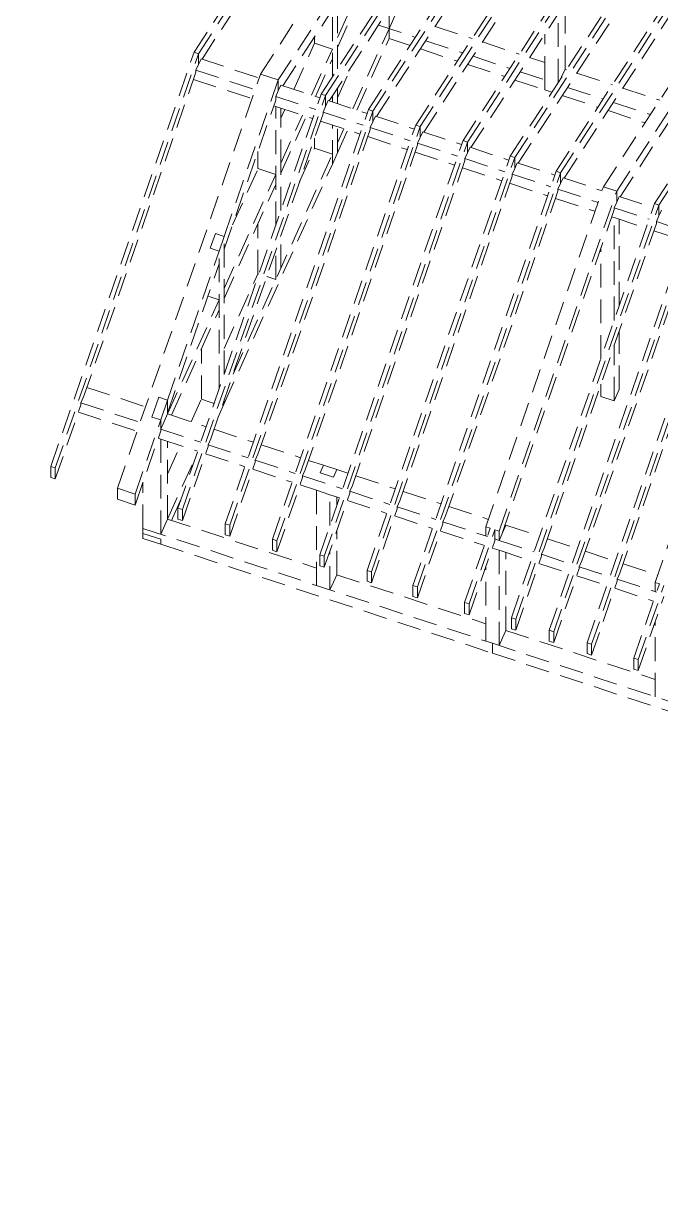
# Model space of a CAD drawing. Header units: millimetres. Extents: x 0 to 7980, y 0 to 297.
# Drawn here: x 1763 to 1870.2, y 0 to 197.4 of the extents above; entities that cross this region are included whole.
import ezdxf

# ---------------------------------------------------------------- set-up
doc = ezdxf.new("R2010")
doc.units = ezdxf.units.MM
doc.linetypes.add('K5LT_DASHED', pattern=[6, 4, -2])
doc.layers.add('Системный слой', color=7, linetype='Continuous')

msp = doc.modelspace()

# ---------------------------------------------------------------- linework, layer by layer
at = {"layer": 'Системный слой', "color": 7, "linetype": 'K5LT_DASHED', "lineweight": 18}
for p, q in [((1791.67937, 192.57236), (1815.79216, 229.59167)), ((1792.42587, 192.32712), (1816.53866, 229.34643)), ((1802.87693, 188.89376), (1826.98969, 225.91309)), ((1813.07918, 185.54213), (1837.19191, 222.56148)), ((1813.82569, 185.29689), (1837.93842, 222.31624)), ((1793.0223, 191.39792), (1811.77055, 220.18129)), ((1821.04192, 182.92623), (1845.15462, 219.94559)), ((1821.78843, 182.68099), (1845.90113, 219.70035)), ((1829.00466, 180.31033), (1853.11734, 217.3297)), ((1829.75116, 180.06509), (1853.86384, 217.08446)), ((1815.83409, 195.02399), (1824.51081, 214.22504)), ((1836.9674, 177.69443), (1861.08005, 214.71381)), ((1837.7139, 177.44919), (1861.82656, 214.46857)), ((1814.42212, 184.3677), (1833.17031, 213.15109)), ((1815.8341, 193.35199), (1824.51081, 212.55304)), ((1844.93014, 175.07853), (1869.04277, 212.09792)), ((1845.67664, 174.83329), (1869.78927, 211.85268)), ((1822.38485, 181.7518), (1841.13303, 210.5352)), ((1852.64404, 172.54437), (1876.75665, 209.56378)), ((1853.39055, 172.29913), (1877.50316, 209.31854)), ((1830.34759, 179.1359), (1849.09574, 207.91931)), ((1838.31032, 176.51999), (1857.05846, 205.30341)), ((1869.2165, 167.10002), (1893.32906, 204.11945)), ((1869.96301, 166.85478), (1894.07557, 203.87421)), ((1805.86296, 187.91279), (1814.97117, 201.89627)), ((1814.97124, 188.44694), (1814.97117, 201.89627)), ((1814.97124, 188.44694), (1814.97117, 201.89627)), ((1815.83412, 189.77169), (1815.83405, 203.22102)), ((1815.83412, 189.77169), (1815.83405, 203.22102)), ((1846.27306, 173.90409), (1865.02118, 202.68752)), ((1806.62436, 186.9294), (1814.97118, 199.74395)), ((1824.51089, 196.53667), (1824.51088, 199.85659)), ((1853.98697, 171.36994), (1872.73507, 200.15337)), ((1854.15294, 189.72269), (1854.15292, 200.84263)), ((1860.60679, 169.92847), (1880.40466, 200.32362)), ((1862.84631, 169.19274), (1882.64452, 199.58843)), ((1824.51089, 196.53667), (1825.6614, 199.08266)), ((1853.00244, 187.47169), (1853.00242, 199.0763)), ((1818.4186, 183.05478), (1824.51089, 196.53667)), ((1822.7296, 197.12186), (1828.95597, 195.07639)), ((1824.5109, 195.70067), (1824.51089, 196.53667)), ((1824.5109, 194.86468), (1824.5109, 195.70067)), ((1832.26115, 196.91453), (1838.48753, 194.86905)), ((1850.76293, 187.91241), (1850.76292, 195.63806)), ((1863.44272, 168.26355), (1882.1908, 197.047)), ((1808.47257, 186.32223), (1811.98519, 194.09545)), ((1811.9852, 194.09545), (1811.98519, 195.15967)), ((1811.9852, 194.09545), (1813.4782, 193.60497)), ((1813.4782, 193.60497), (1814.97121, 193.11449)), ((1819.07649, 182.83865), (1824.5109, 194.86468)), ((1824.5109, 194.86468), (1828.05887, 193.69911)), ((1830.69232, 194.50596), (1836.9187, 192.46049)), ((1840.22388, 194.29863), (1846.45026, 192.25316)), ((1767.56674, 122.87182), (1791.67937, 192.57236)), ((1768.31324, 122.62658), (1792.42587, 192.32712)), ((1791.67937, 192.57236), (1792.42587, 192.32712)), ((1792.42589, 190.49737), (1792.42587, 192.32712)), ((1811.45859, 185.34127), (1814.97121, 193.11449)), ((1829.79523, 193.12868), (1836.0216, 191.08321)), ((1838.65505, 191.89007), (1844.88143, 189.84459)), ((1848.1866, 191.68274), (1850.76293, 190.83637)), ((1791.99445, 189.54261), (1792.42589, 190.49737)), ((1791.99445, 189.54261), (1801.96792, 186.26615)), ((1791.99445, 189.23514), (1791.99445, 189.54261)), ((1792.42589, 190.49737), (1792.85733, 191.45212)), ((1792.85733, 191.45212), (1802.64915, 188.23533)), ((1812.11649, 185.12514), (1814.97122, 191.44249)), ((1815.83415, 184.92438), (1818.21162, 190.18558)), ((1837.75796, 190.51278), (1843.98433, 188.46731)), ((1853.57769, 188.44969), (1854.15294, 189.72269)), ((1854.15294, 189.72269), (1854.41299, 189.63726)), ((1773.08137, 134.56454), (1791.99445, 189.23514)), ((1778.7643, 119.19321), (1802.87693, 188.89376)), ((1791.57057, 188.00987), (1801.44853, 184.76478)), ((1796.75481, 161.58456), (1805.86296, 187.91279)), ((1802.87693, 188.89376), (1805.86296, 187.91279)), ((1805.86297, 186.08304), (1805.86296, 187.91279)), ((1845.72069, 187.89689), (1850.76294, 186.24042)), ((1846.61778, 189.27417), (1850.76293, 187.91241)), ((1850.76294, 186.24042), (1850.76293, 187.91241)), ((1853.43776, 188.14002), (1853.57769, 188.44969)), ((1856.14933, 189.06684), (1862.12688, 187.10311)), ((1805.43153, 185.12829), (1805.86297, 186.08304)), ((1805.86297, 186.08304), (1806.29441, 187.03779)), ((1806.29441, 187.03779), (1812.8514, 184.8837)), ((1815.83416, 183.90382), (1815.83414, 186.53553)), ((1850.76294, 186.24042), (1851.94707, 185.85141)), ((1854.58051, 186.65827), (1860.55806, 184.69454)), ((1863.86323, 186.53269), (1870.08962, 184.48721)), ((1788.96655, 115.84158), (1813.07918, 185.54213)), ((1789.71306, 115.59634), (1813.82569, 185.29689)), ((1796.75482, 159.43224), (1805.43153, 184.51334)), ((1805.43153, 185.12829), (1812.17017, 182.91453)), ((1805.43153, 184.51334), (1805.43153, 185.12829)), ((1813.07918, 185.54213), (1813.82569, 185.29689)), ((1813.8257, 183.46714), (1813.82569, 185.29689)), ((1813.8257, 183.46714), (1814.25714, 184.42189)), ((1814.25714, 184.42189), (1820.81414, 182.2678)), ((1814.97127, 184.18729), (1814.97126, 185.21078)), ((1853.68342, 185.28099), (1859.66097, 183.31726)), ((1862.29441, 184.12412), (1868.5208, 182.07864)), ((1794.48118, 127.53431), (1813.39426, 182.20492)), ((1796.92929, 113.22567), (1821.04192, 182.92623)), ((1797.6758, 112.98043), (1821.78843, 182.68099)), ((1805.10317, 183.56417), (1805.43154, 183.45629)), ((1805.43154, 183.45629), (1811.65078, 181.41316)), ((1805.43166, 163.43603), (1805.43154, 183.45629)), ((1806.29448, 173.91341), (1806.29443, 183.17281)), ((1806.29444, 181.50216), (1806.9518, 182.95686)), ((1806.29448, 173.91341), (1809.93782, 181.9759)), ((1806.29449, 172.24141), (1810.59572, 181.75976)), ((1813.39426, 182.51239), (1813.8257, 183.46714)), ((1813.39426, 182.51239), (1820.13291, 180.29862)), ((1813.39426, 182.20492), (1813.39426, 182.51239)), ((1821.04192, 182.92623), (1821.78843, 182.68099)), ((1821.78844, 180.85124), (1821.78843, 182.68099)), ((1821.78844, 180.85124), (1822.21988, 181.80599)), ((1822.21988, 181.80599), (1828.77688, 179.6519)), ((1861.39731, 182.74684), (1867.6237, 180.70136)), ((1804.89203, 110.60976), (1829.00466, 180.31033)), ((1805.63854, 110.36452), (1829.75116, 180.06509)), ((1812.97038, 180.97964), (1819.61352, 178.79726)), ((1814.97132, 173.75415), (1814.97129, 180.32231)), ((1815.8342, 175.66364), (1815.83418, 180.03884)), ((1815.83419, 177.33564), (1816.89783, 179.68941)), ((1821.357, 179.89649), (1821.78844, 180.85124)), ((1821.357, 179.89649), (1828.09565, 177.68272)), ((1821.357, 179.58902), (1821.357, 179.89649)), ((1829.00466, 180.31033), (1829.75116, 180.06509)), ((1829.75117, 178.23534), (1829.75116, 180.06509)), ((1802.44392, 124.9184), (1821.357, 179.58902)), ((1811.9853, 176.4071), (1811.98529, 178.13211)), ((1812.85477, 107.99385), (1836.9674, 177.69443)), ((1815.8342, 175.66364), (1817.55573, 179.47328)), ((1820.93312, 178.36374), (1827.57625, 176.18135)), ((1829.31973, 177.28059), (1829.75117, 178.23534)), ((1829.75117, 178.23534), (1830.18261, 179.19009)), ((1830.18261, 179.19009), (1836.73962, 177.036)), ((1836.9674, 177.69443), (1837.7139, 177.44919)), ((1802.44559, 172.98487), (1802.44557, 175.88205)), ((1809.43981, 170.77409), (1811.9853, 176.4071)), ((1810.40666, 122.30249), (1829.31973, 176.97311)), ((1811.9853, 176.4071), (1813.47831, 175.91662)), ((1813.47831, 175.91662), (1814.97131, 175.42614)), ((1813.60128, 107.74861), (1837.7139, 177.44919)), ((1828.89586, 175.74784), (1835.53899, 173.56545)), ((1829.31973, 177.28059), (1836.05839, 175.06682)), ((1829.31973, 176.97311), (1829.31973, 177.28059)), ((1837.71391, 175.61944), (1837.7139, 177.44919)), ((1837.71391, 175.61944), (1838.14535, 176.57419)), ((1838.14535, 176.57419), (1844.70236, 174.4201)), ((1796.75501, 133.4425), (1814.97132, 173.75415)), ((1798.2416, 138.40426), (1814.97131, 175.42614)), ((1806.29449, 172.24141), (1806.29448, 173.91341)), ((1814.97132, 173.75415), (1815.8342, 175.66364)), ((1818.36939, 119.68659), (1837.28247, 174.35721)), ((1820.81751, 105.37794), (1844.93014, 175.07853)), ((1821.56402, 105.1327), (1845.67664, 174.83329)), ((1837.28247, 174.66469), (1837.71391, 175.61944)), ((1837.28247, 174.66469), (1844.02113, 172.45092)), ((1837.28247, 174.35721), (1837.28247, 174.66469)), ((1844.93014, 175.07853), (1845.67664, 174.83329)), ((1845.67665, 173.00354), (1845.67664, 174.83329)), ((1845.67665, 173.00354), (1846.10809, 173.95829)), ((1846.10809, 173.95829), (1852.41626, 171.88594)), ((1796.75486, 152.8028), (1805.4316, 172.00391)), ((1798.17041, 163.52417), (1802.44558, 172.98487)), ((1802.44559, 172.98487), (1803.93859, 172.49439)), ((1803.93859, 172.49439), (1805.4316, 172.00391)), ((1806.29454, 165.93027), (1806.29449, 172.24141)), ((1828.53142, 102.84378), (1852.64404, 172.54437)), ((1829.27792, 102.59854), (1853.39055, 172.29913)), ((1836.85859, 173.13194), (1843.50173, 170.94955)), ((1845.24521, 172.04878), (1845.67665, 173.00354)), ((1845.24521, 172.04878), (1851.73503, 169.91676)), ((1845.24521, 171.74131), (1845.24521, 172.04878)), ((1852.64404, 172.54437), (1853.39055, 172.29913)), ((1853.39055, 170.46938), (1853.39055, 172.29913)), ((1796.75488, 151.1308), (1805.43162, 170.33191)), ((1826.33213, 117.07068), (1845.24521, 171.74131)), ((1840.80855, 112.69915), (1860.60679, 169.92847)), ((1844.82133, 170.51604), (1851.21564, 168.41539)), ((1852.95911, 169.51463), (1853.39055, 170.46938)), ((1853.39055, 170.46938), (1853.82199, 171.42413)), ((1853.82199, 171.42413), (1860.37901, 169.27004)), ((1860.60679, 169.92847), (1862.84631, 169.19274)), ((1834.04604, 114.53652), (1852.95912, 169.20715)), ((1843.04841, 111.96442), (1862.84631, 169.19274)), ((1852.53524, 167.98188), (1859.17838, 165.79949)), ((1852.95911, 169.51463), (1859.69778, 167.30086)), ((1852.95912, 169.20715), (1852.95911, 169.51463)), ((1862.84631, 167.363), (1862.84631, 169.19274)), ((1862.84631, 167.363), (1863.27775, 168.31775)), ((1863.27775, 168.31775), (1868.98872, 166.44159)), ((1843.50179, 111.43012), (1862.41487, 166.10077)), ((1845.10388, 97.39942), (1869.2165, 167.10002)), ((1845.85038, 97.15417), (1869.96301, 166.85478)), ((1862.41487, 166.40824), (1862.84631, 167.363)), ((1862.41487, 166.40824), (1868.30749, 164.47241)), ((1862.41487, 166.10077), (1862.41487, 166.40824)), ((1869.2165, 167.10002), (1869.96301, 166.85478)), ((1869.96301, 165.02503), (1869.96301, 166.85478)), ((1869.96301, 165.02503), (1870.39445, 165.97978)), ((1851.48652, 95.3026), (1875.59914, 165.00321)), ((1852.23302, 95.05736), (1876.34565, 164.75797)), ((1861.99099, 164.8755), (1862.41487, 164.73624)), ((1862.41487, 164.73624), (1867.7881, 162.97104)), ((1862.41489, 147.43911), (1862.41487, 164.73624)), ((1863.27777, 149.93336), (1863.27775, 164.45277)), ((1869.53157, 164.07028), (1869.96301, 165.02503)), ((1869.53157, 164.07028), (1874.69013, 162.3756)), ((1869.53157, 163.7628), (1869.53157, 164.07028)), ((1794.39892, 159.58079), (1795.26179, 162.07504)), ((1795.26179, 162.07504), (1796.75481, 161.58456)), ((1802.44571, 155.29654), (1802.44565, 163.72415)), ((1850.6185, 109.09216), (1869.53157, 163.7628)), ((1857.86916, 93.20578), (1881.98178, 162.9064)), ((1858.61566, 92.96054), (1882.72829, 162.66116)), ((1869.1077, 162.53753), (1874.17074, 160.87423)), ((1795.89193, 159.09031), (1796.75481, 161.58456)), ((1796.75497, 138.35497), (1796.75481, 161.58456)), ((1796.75497, 138.35497), (1796.75481, 161.58456)), ((1806.2946, 156.22508), (1806.29457, 161.68236)), ((1857.00113, 106.99534), (1875.91421, 161.66599)), ((1869.30025, 103.3391), (1889.09849, 160.56843)), ((1787.21522, 134.00919), (1795.89193, 159.09031)), ((1794.39892, 159.58079), (1795.89193, 159.09031)), ((1795.8921, 135.86072), (1795.89193, 159.09031)), ((1795.8921, 135.86072), (1795.89193, 159.09031)), ((1805.43172, 154.31558), (1805.43169, 159.18811)), ((1860.17539, 140.96553), (1860.17536, 159.62718)), ((1863.38377, 104.89852), (1882.29685, 159.56918)), ((1787.21523, 131.85688), (1795.89195, 156.93799)), ((1796.75494, 142.70322), (1802.44571, 155.29654)), ((1802.44571, 155.29654), (1802.59848, 155.24635)), ((1803.91808, 154.81284), (1805.43172, 154.31558)), ((1787.21523, 131.69216), (1795.89198, 150.8933)), ((1794.01422, 151.51018), (1794.39897, 151.38378)), ((1794.39897, 151.38378), (1795.89198, 150.8933)), ((1787.87313, 131.47603), (1795.892, 149.2213)), ((1863.27779, 135.83307), (1863.27777, 145.6854)), ((1792.9061, 134.18595), (1792.90603, 142.61355)), ((1862.41491, 133.92357), (1862.4149, 143.19115)), ((1860.1754, 134.65929), (1860.17539, 136.71758)), ((1772.62764, 133.56048), (1773.08137, 134.56454)), ((1773.63147, 136.15468), (1783.50943, 132.90959)), ((1784.5717, 131.174), (1785.7222, 134.49967)), ((1785.7222, 134.49967), (1787.21522, 134.00919)), ((1860.1754, 134.65929), (1862.41491, 133.92357)), ((1862.41491, 133.92357), (1863.27779, 135.83307)), ((1768.31326, 120.78174), (1772.62765, 133.25301)), ((1772.62765, 133.25301), (1772.62764, 133.56048)), ((1772.62764, 133.56048), (1782.60112, 130.28401)), ((1786.06471, 130.68354), (1787.21522, 134.00921)), ((1787.21524, 131.69216), (1787.21522, 134.00921)), ((1791.18923, 130.38663), (1792.9061, 134.18595)), ((1792.9061, 134.18595), (1794.39911, 133.69547)), ((1794.39911, 133.69547), (1795.06712, 133.47602)), ((1795.89213, 131.533), (1796.75501, 133.4425)), ((1796.75501, 133.4425), (1796.755, 134.10706)), ((1772.20377, 132.02774), (1782.08173, 128.78265)), ((1781.75033, 118.21224), (1786.06471, 130.68352)), ((1784.5717, 131.174), (1786.06471, 130.68352)), ((1786.06473, 128.83868), (1786.06471, 130.68352)), ((1786.06473, 129.14615), (1786.63998, 130.41916)), ((1786.63998, 130.41916), (1787.21524, 131.69216)), ((1787.21524, 131.69216), (1793.71168, 129.55796)), ((1795.77435, 131.27235), (1795.89213, 131.533)), ((1795.89213, 131.533), (1795.89213, 131.61282)), ((1781.75034, 116.3674), (1786.06473, 128.83868)), ((1786.06473, 129.14615), (1792.80337, 126.93238)), ((1795.03128, 129.12444), (1801.67442, 126.94205)), ((1785.64085, 127.61341), (1786.06474, 127.47416)), ((1786.06474, 127.47416), (1792.28398, 125.43102)), ((1786.06487, 111.45787), (1786.06474, 127.47416)), ((1787.21538, 114.00387), (1787.21527, 127.09619)), ((1787.21532, 121.59259), (1789.38084, 126.38476)), ((1794.02746, 126.53024), (1794.48118, 127.53431)), ((1794.02746, 126.22277), (1794.02746, 126.53024)), ((1794.02746, 126.53024), (1800.76611, 124.31647)), ((1802.99402, 126.50854), (1809.63716, 124.32614)), ((1787.21538, 114.00387), (1791.9732, 124.53265)), ((1789.71307, 113.7515), (1794.02746, 126.22277)), ((1793.60359, 124.99751), (1800.24672, 122.81511)), ((1801.9902, 123.91434), (1802.44392, 124.9184)), ((1767.56675, 121.02698), (1767.56674, 122.87182)), ((1767.56674, 122.87182), (1768.31324, 122.62658)), ((1768.31326, 120.78174), (1768.31324, 122.62658)), ((1797.67581, 111.13559), (1801.9902, 123.60686)), ((1801.9902, 123.60686), (1801.9902, 123.91434)), ((1801.9902, 123.91434), (1808.72885, 121.70057)), ((1810.95676, 123.89263), (1813.46738, 123.06784)), ((1812.89212, 121.79484), (1813.46738, 123.06784)), ((1813.46738, 123.06784), (1815.7069, 122.33212)), ((1767.56675, 121.02698), (1768.31326, 120.78174)), ((1801.56632, 122.3816), (1808.20946, 120.1992)), ((1805.63855, 108.51968), (1809.95293, 120.99096)), ((1809.95293, 121.29843), (1810.40666, 122.30249)), ((1809.95293, 120.99096), (1809.95293, 121.29843)), ((1809.95293, 121.29843), (1816.69159, 119.08466)), ((1812.89212, 121.79484), (1815.13164, 121.05911)), ((1815.13164, 121.05911), (1815.7069, 122.33212)), ((1815.7069, 122.33212), (1817.59989, 121.71023)), ((1818.91949, 121.27672), (1825.56264, 119.09433)), ((1778.76432, 117.34837), (1778.7643, 119.19321)), ((1778.7643, 119.19321), (1781.75033, 118.21224)), ((1783.07885, 112.43883), (1783.07878, 120.20743)), ((1809.52906, 119.76569), (1812.31688, 118.84984)), ((1812.31697, 102.83356), (1812.31688, 118.84984)), ((1812.31688, 118.84984), (1814.5564, 118.11412)), ((1817.91567, 118.68252), (1818.36939, 119.68659)), ((1817.91567, 118.37505), (1817.91567, 118.68252)), ((1817.91567, 118.68252), (1824.65433, 116.46875)), ((1826.88223, 118.66081), (1833.27654, 116.56017)), ((1778.76432, 117.34837), (1781.75034, 116.3674)), ((1781.75034, 116.3674), (1781.75033, 118.21224)), ((1787.87327, 113.78774), (1789.50594, 117.40073)), ((1813.60129, 105.90377), (1817.91567, 118.37505)), ((1814.55643, 112.91271), (1814.5564, 118.11412)), ((1814.5564, 118.11412), (1816.1722, 117.5833)), ((1815.70693, 116.23839), (1815.70692, 117.73615)), ((1817.4918, 117.14978), (1824.13494, 114.96739)), ((1825.87841, 116.06661), (1826.33213, 117.07068)), ((1788.96657, 113.99674), (1788.96655, 115.84158)), ((1788.96655, 115.84158), (1789.71306, 115.59634)), ((1789.71307, 113.7515), (1789.71306, 115.59634)), ((1821.56403, 103.28786), (1825.87841, 115.75914)), ((1825.45454, 114.53388), (1831.84884, 112.43323)), ((1825.87841, 115.75914), (1825.87841, 116.06661)), ((1825.87841, 116.06661), (1832.36823, 113.93459)), ((1833.59232, 113.53245), (1834.04604, 114.53652)), ((1834.59614, 116.12665), (1841.23929, 113.94426)), ((1786.06487, 111.45787), (1787.21538, 114.00387)), ((1787.21538, 114.00387), (1812.31695, 105.75753)), ((1788.96657, 113.99674), (1789.71307, 113.7515)), ((1796.9293, 111.38083), (1796.92929, 113.22567)), ((1796.92929, 113.22567), (1797.6758, 112.98043)), ((1797.67581, 111.13559), (1797.6758, 112.98043)), ((1829.27793, 100.7537), (1833.59232, 113.22498)), ((1833.59232, 113.22498), (1833.59232, 113.53245)), ((1833.59232, 113.53245), (1841.07748, 111.07344)), ((1840.80855, 111.16179), (1840.80855, 112.69915)), ((1840.80855, 112.69915), (1841.55505, 112.45391)), ((1843.62333, 111.69907), (1844.19858, 112.97207)), ((1844.0519, 113.02026), (1844.19858, 112.97207)), ((1844.19858, 112.97207), (1849.849, 111.1158)), ((1783.07885, 112.43883), (1841.92837, 93.10566)), ((1783.07885, 112.43883), (1841.92837, 93.10566)), ((1783.07885, 112.43883), (1841.92837, 93.10566)), ((1783.07886, 111.60284), (1783.07885, 112.43883)), ((1783.07886, 111.60284), (1786.06488, 110.62187)), ((1783.07886, 110.76684), (1783.07886, 111.60284)), ((1783.07886, 110.76684), (1786.06488, 109.78588)), ((1786.06488, 109.78588), (1786.06488, 110.62187)), ((1796.9293, 111.38083), (1797.67581, 111.13559)), ((1804.89204, 108.76492), (1804.89203, 110.60976)), ((1804.89203, 110.60976), (1805.63854, 110.36452)), ((1815.70699, 104.64384), (1815.70695, 111.99047)), ((1833.16844, 111.99971), (1840.5581, 109.57208)), ((1837.24067, 99.98263), (1841.55505, 112.45391)), ((1837.98717, 99.73739), (1842.3019, 112.20966)), ((1840.80855, 111.16179), (1841.07748, 111.07344)), ((1842.30157, 110.36383), (1842.30191, 110.67206)), ((1842.3019, 112.20966), (1843.04841, 111.96442)), ((1842.30191, 110.67206), (1842.3019, 112.20966)), ((1842.30191, 110.67206), (1843.04842, 110.42682)), ((1843.04842, 110.42682), (1843.04841, 111.96442)), ((1843.04842, 110.42682), (1843.50179, 111.43012)), ((1843.59774, 111.70747), (1843.62333, 111.69907)), ((1851.1686, 110.68229), (1856.23164, 109.01899)), ((1786.06488, 109.78588), (1841.92837, 91.43367)), ((1804.89204, 108.76492), (1805.63855, 108.51968)), ((1805.63855, 108.51968), (1805.63854, 110.36452)), ((1814.55649, 102.09783), (1814.55645, 108.6648)), ((1837.98718, 97.89255), (1842.30157, 110.36383)), ((1841.87769, 109.13856), (1843.04808, 108.75407)), ((1843.04813, 92.7378), (1843.04808, 108.75407)), ((1843.04808, 108.75407), (1848.42131, 106.98886)), ((1843.04842, 110.42682), (1848.9407, 108.49023)), ((1850.16478, 108.08809), (1850.6185, 109.09216)), ((1857.55124, 108.58548), (1862.61428, 106.92217)), ((1812.85478, 106.14901), (1812.85477, 107.99385)), ((1812.85477, 107.99385), (1813.60128, 107.74861)), ((1813.60129, 105.90377), (1813.60128, 107.74861)), ((1844.19863, 95.2838), (1844.19859, 108.3761)), ((1845.85039, 95.30934), (1850.16478, 107.78062)), ((1850.16478, 107.78062), (1850.16478, 108.08809)), ((1850.16478, 108.08809), (1855.32333, 106.39341)), ((1856.54741, 105.99128), (1857.00113, 106.99534)), ((1812.85478, 106.14901), (1813.60129, 105.90377)), ((1815.13174, 103.37084), (1815.70699, 104.64384)), ((1815.70699, 104.64384), (1840.8086, 96.39749)), ((1820.81752, 103.5331), (1820.81751, 105.37794)), ((1820.81751, 105.37794), (1821.56402, 105.1327)), ((1821.56403, 103.28786), (1821.56402, 105.1327)), ((1840.80861, 93.47352), (1840.80857, 106.04813)), ((1849.7409, 106.55535), (1854.80394, 104.89205)), ((1852.23303, 93.21252), (1856.54741, 105.6838)), ((1856.54741, 105.6838), (1856.54741, 105.99128)), ((1856.54741, 105.99128), (1861.70597, 104.29659)), ((1862.93005, 103.89446), (1863.38377, 104.89852)), ((1863.93387, 106.48866), (1869.73099, 104.5842)), ((1814.55649, 102.09783), (1815.13174, 103.37084)), ((1820.81752, 103.5331), (1821.56403, 103.28786)), ((1828.53142, 100.99894), (1828.53142, 102.84378)), ((1828.53142, 102.84378), (1829.27792, 102.59854)), ((1856.12354, 104.45854), (1861.18658, 102.79523)), ((1858.61567, 91.1157), (1862.93005, 103.58699)), ((1862.93005, 103.58699), (1862.93005, 103.89446)), ((1862.93005, 103.89446), (1869.56919, 101.71338)), ((1865.73237, 90.62257), (1870.04676, 103.09386)), ((1866.47888, 90.37733), (1870.79361, 102.84961)), ((1869.30025, 101.80173), (1869.30025, 103.3391)), ((1869.30025, 103.3391), (1870.04676, 103.09386)), ((1828.53142, 100.99894), (1829.27793, 100.7537)), ((1829.27793, 100.7537), (1829.27792, 102.59854)), ((1862.50618, 102.36172), (1869.0498, 100.21202)), ((1866.47888, 88.53249), (1870.79327, 101.00378)), ((1869.30025, 101.80173), (1869.56919, 101.71338)), ((1837.24067, 98.13779), (1837.24067, 99.98263)), ((1837.24067, 99.98263), (1837.98717, 99.73739)), ((1837.98718, 97.89255), (1837.98717, 99.73739)), ((1837.24067, 98.13779), (1837.98718, 97.89255)), ((1845.10388, 95.55458), (1845.10388, 97.39942)), ((1845.10388, 97.39942), (1845.85038, 97.15417)), ((1845.85039, 95.30934), (1845.85038, 97.15417)), ((1843.62338, 94.0108), (1844.19863, 95.2838)), ((1844.19863, 95.2838), (1869.30026, 87.03745)), ((1845.10388, 95.55458), (1845.85039, 95.30934)), ((1851.48652, 93.45776), (1851.48652, 95.3026)), ((1851.48652, 95.3026), (1852.23302, 95.05736)), ((1852.23303, 93.21252), (1852.23302, 95.05736)), ((1869.30026, 84.11348), (1869.30025, 96.68803)), ((1841.92837, 91.43367), (1841.92837, 93.10566)), ((1841.92837, 93.10566), (1929.26965, 64.4124)), ((1841.92837, 93.10566), (1929.26965, 64.4124)), ((1841.92837, 93.10566), (1929.26965, 64.4124)), ((1843.04813, 92.7378), (1843.62338, 94.0108)), ((1851.48652, 93.45776), (1852.23303, 93.21252)), ((1857.86916, 91.36095), (1857.86916, 93.20578)), ((1857.86916, 93.20578), (1858.61566, 92.96054)), ((1858.61567, 91.1157), (1858.61566, 92.96054)), ((1841.92837, 91.43367), (1926.28362, 63.72139)), ((1857.86916, 91.36095), (1858.61567, 91.1157)), ((1865.73237, 88.77773), (1865.73237, 90.62257)), ((1865.73237, 90.62257), (1866.47888, 90.37733)), ((1866.47888, 88.53249), (1866.47888, 90.37733)), ((1865.73237, 88.77773), (1866.47888, 88.53249))]:
    msp.add_line(p, q, dxfattribs=at)

doc.saveas('drawing.dxf')
